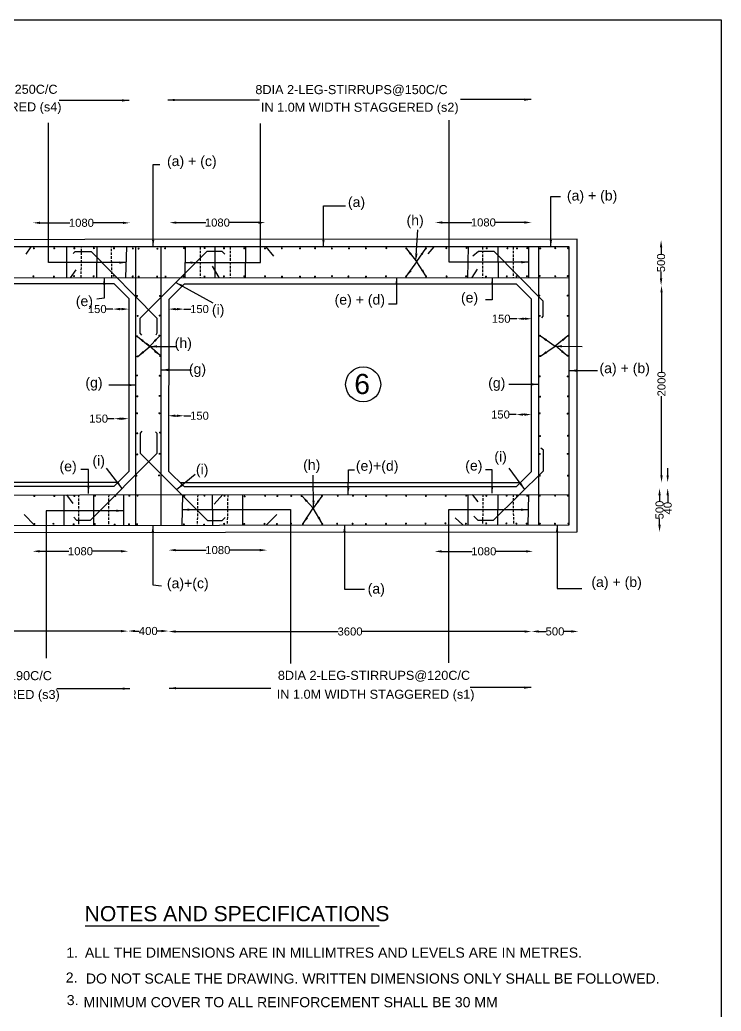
# Model space of a CAD drawing. Header units: millimetres. Extents: x 369 to 28950, y 216 to 20004.
# Drawn here: x 21908 to 28872, y 10160 to 20004 of the extents above; entities that cross this region are included whole.
import ezdxf

# ---------------------------------------------------------------- set-up
doc = ezdxf.new("R2010")
doc.units = ezdxf.units.MM
doc.header["$MEASUREMENT"] = 0
doc.linetypes.add('DASHED', pattern=[0.75, 0.5, -0.25])
for name, color, linetype in [('DIM', 7, 'Continuous'), ('DWG', 7, 'Continuous'), ('TXT', 7, 'Continuous')]:
    doc.layers.add(name, color=color, linetype=linetype)
doc.styles.get("Standard").update_dxf_attribs({"font": 'arial.ttf'})
doc.dimstyles.new('Civil', dxfattribs={"dimtxt": 80, "dimasz": 70, "dimexe": 0.1, "dimexo": 0.0625, "dimgap": 0.09, "dimtad": 0, "dimdec": 0, "dimzin": 12, "dimdsep": 46, "dimtxsty": 'Standard', "dimcen": 0.1, "dimse1": 1, "dimse2": 1, "dimadec": 0, "dimazin": 2, "dimtfac": 1, "dimtdec": 0, "dimtofl": 0, "dimtmove": 0, "dimatfit": 3, "dimfxl": 1, "dimfrac": 1, "dimtolj": 1, "dimtzin": 0, "dimarcsym": 0})

# ---------------------------------------------------------------- blocks, each defined once
blk = doc.blocks.new('*D11')
at = {"layer": 'Defpoints', "color": 0, "transparency": 16777216}
for p in [(22038.1, 17972.3), (23000.5, 17988.1), (23000.5, 17972.3)]:
    blk.add_point(p, dxfattribs=at)
at = {"layer": 'DIM', "color": 0, "lineweight": -2, "transparency": 16777216}
for p, q in [((22108.1, 17988.1), (22403.6, 17988.1)), ((22930.5, 17988.1), (22634.9, 17988.1))]:
    blk.add_line(p, q, dxfattribs=at)
at = {"layer": 'DIM', "color": 0, "transparency": 16777216}
for points in [[(22108.1, 17999.7), (22108.1, 17976.4), (22038.1, 17988.1)], [(22930.5, 17999.7), (22930.5, 17976.4), (23000.5, 17988.1)]]:
    blk.add_solid(points, dxfattribs=at)
at = {"layer": 'DIM', "color": 0, "transparency": 16777216, "insert": (22519.3, 17988.1), "char_height": 80, "attachment_point": 5}
blk.add_mtext('\\A1;1080', dxfattribs=at)
blk = doc.blocks.new('*D12')
at = {"layer": 'Defpoints', "color": 0, "transparency": 16777216}
for p in [(23393.2, 17968.5), (24345.6, 17990.2), (24345.6, 17968.5)]:
    blk.add_point(p, dxfattribs=at)
at = {"layer": 'DIM', "color": 0, "lineweight": -2, "transparency": 16777216}
for p, q in [((23463.2, 17990.2), (23753.7, 17990.2)), ((24275.6, 17990.2), (23985, 17990.2))]:
    blk.add_line(p, q, dxfattribs=at)
at = {"layer": 'DIM', "color": 0, "transparency": 16777216}
for points in [[(23463.2, 18001.8), (23463.2, 17978.5), (23393.2, 17990.2)], [(24275.6, 18001.8), (24275.6, 17978.5), (24345.6, 17990.2)]]:
    blk.add_solid(points, dxfattribs=at)
at = {"layer": 'DIM', "color": 0, "transparency": 16777216, "insert": (23869.4, 17990.2), "char_height": 80, "attachment_point": 5}
blk.add_mtext('\\A1;1080', dxfattribs=at)
blk = doc.blocks.new('*D13')
at = {"layer": 'Defpoints', "color": 0, "transparency": 16777216}
for p in [(26033.1, 17968.7), (26987.6, 17991.7), (26987.6, 17968.7)]:
    blk.add_point(p, dxfattribs=at)
at = {"layer": 'DIM', "color": 0, "lineweight": -2, "transparency": 16777216}
for p, q in [((26103.1, 17991.7), (26394.7, 17991.7)), ((26917.6, 17991.7), (26626, 17991.7))]:
    blk.add_line(p, q, dxfattribs=at)
at = {"layer": 'DIM', "color": 0, "transparency": 16777216}
for points in [[(26103.1, 18003.3), (26103.1, 17980), (26033.1, 17991.7)], [(26917.6, 18003.3), (26917.6, 17980), (26987.6, 17991.7)]]:
    blk.add_solid(points, dxfattribs=at)
at = {"layer": 'DIM', "color": 0, "transparency": 16777216, "insert": (26510.4, 17991.7), "char_height": 80, "attachment_point": 5}
blk.add_mtext('\\A1;1080', dxfattribs=at)
blk = doc.blocks.new('*D14')
at = {"layer": 'Defpoints', "color": 0, "transparency": 16777216}
for p in [(28280, 17815.3), (28275.3, 17366.7), (28280, 17366.7)]:
    blk.add_point(p, dxfattribs=at)
at = {"layer": 'DIM', "color": 0, "lineweight": -2, "transparency": 16777216}
for p, q in [((28275.3, 17745.3), (28275.3, 17679.3)), ((28275.3, 17436.7), (28275.3, 17502.7))]:
    blk.add_line(p, q, dxfattribs=at)
at = {"layer": 'DIM', "color": 0, "transparency": 16777216}
for points in [[(28263.6, 17745.3), (28287, 17745.3), (28275.3, 17815.3)], [(28263.6, 17436.7), (28287, 17436.7), (28275.3, 17366.7)]]:
    blk.add_solid(points, dxfattribs=at)
at = {"layer": 'DIM', "color": 0, "transparency": 16777216, "insert": (28275.3, 17591), "char_height": 80, "attachment_point": 5, "rotation": 90}
blk.add_mtext('\\A1;500', dxfattribs=at)
blk = doc.blocks.new('*D15')
at = {"layer": 'Defpoints', "color": 0, "transparency": 16777216}
for p in [(28275.3, 17366.7), (28275.3, 15410.9), (28279.6, 15410.9)]:
    blk.add_point(p, dxfattribs=at)
at = {"layer": 'DIM', "color": 0, "lineweight": -2, "transparency": 16777216}
for p, q in [((28279.6, 17296.7), (28279.6, 16508.9)), ((28279.6, 15480.9), (28279.6, 16268.7))]:
    blk.add_line(p, q, dxfattribs=at)
at = {"layer": 'DIM', "color": 0, "transparency": 16777216}
for points in [[(28268, 17296.7), (28291.3, 17296.7), (28279.6, 17366.7)], [(28268, 15480.9), (28291.3, 15480.9), (28279.6, 15410.9)]]:
    blk.add_solid(points, dxfattribs=at)
at = {"layer": 'DIM', "color": 0, "transparency": 16777216, "insert": (28279.6, 16388.8), "char_height": 80, "attachment_point": 5, "rotation": 90}
blk.add_mtext('\\A1;2000', dxfattribs=at)
blk = doc.blocks.new('*D16')
at = {"layer": 'Defpoints', "color": 0, "transparency": 16777216}
for p in [(28279.6, 15410.9), (28279.6, 15353.4), (28340.8, 15353.4)]:
    blk.add_point(p, dxfattribs=at)
at = {"layer": 'DIM', "color": 0, "lineweight": -2, "transparency": 16777216}
for p, q in [((28340.8, 15480.9), (28340.8, 15550.9)), ((28340.8, 15283.4), (28340.8, 15213.4))]:
    blk.add_line(p, q, dxfattribs=at)
at = {"layer": 'DIM', "color": 0, "transparency": 16777216}
for points in [[(28329.1, 15480.9), (28352.4, 15480.9), (28340.8, 15410.9)], [(28329.1, 15283.4), (28352.4, 15283.4), (28340.8, 15353.4)]]:
    blk.add_solid(points, dxfattribs=at)
at = {"layer": 'DIM', "color": 0, "transparency": 16777216, "insert": (28340.8, 15154.6), "char_height": 80, "attachment_point": 5, "rotation": 90}
blk.add_mtext('\\A1;40', dxfattribs=at)
blk = doc.blocks.new('*D17')
at = {"layer": 'Defpoints', "color": 0, "transparency": 16777216}
for p in [(28340.8, 15353.4), (28260.1, 14919.5), (28340.8, 14919.5)]:
    blk.add_point(p, dxfattribs=at)
at = {"layer": 'DIM', "color": 0, "lineweight": -2, "transparency": 16777216}
for p, q in [((28260.1, 15283.4), (28260.1, 15224.8)), ((28260.1, 14989.5), (28260.1, 15048.1))]:
    blk.add_line(p, q, dxfattribs=at)
at = {"layer": 'DIM', "color": 0, "transparency": 16777216}
for points in [[(28248.4, 15283.4), (28271.7, 15283.4), (28260.1, 15353.4)], [(28248.4, 14989.5), (28271.7, 14989.5), (28260.1, 14919.5)]]:
    blk.add_solid(points, dxfattribs=at)
at = {"layer": 'DIM', "color": 0, "transparency": 16777216, "insert": (28260.1, 15136.5), "char_height": 80, "attachment_point": 5, "rotation": 90}
blk.add_mtext('\\A1;500', dxfattribs=at)
blk = doc.blocks.new('*D18')
at = {"layer": 'Defpoints', "color": 0, "transparency": 16777216}
for p in [(26027.4, 14710), (27002.5, 14725.9), (27002.5, 14710)]:
    blk.add_point(p, dxfattribs=at)
at = {"layer": 'DIM', "color": 0, "lineweight": -2, "transparency": 16777216}
for p, q in [((26097.4, 14725.9), (26399.3, 14725.9)), ((26932.5, 14725.9), (26630.6, 14725.9))]:
    blk.add_line(p, q, dxfattribs=at)
at = {"layer": 'DIM', "color": 0, "transparency": 16777216}
for points in [[(26097.4, 14737.6), (26097.4, 14714.3), (26027.4, 14725.9)], [(26932.5, 14737.6), (26932.5, 14714.3), (27002.5, 14725.9)]]:
    blk.add_solid(points, dxfattribs=at)
at = {"layer": 'DIM', "color": 0, "transparency": 16777216, "insert": (26514.9, 14725.9), "char_height": 80, "attachment_point": 5}
blk.add_mtext('\\A1;1080', dxfattribs=at)
blk = doc.blocks.new('*D19')
at = {"layer": 'Defpoints', "color": 0, "transparency": 16777216}
for p in [(26989.7, 13924.4), (27453.3, 13930.8), (27453.3, 13924.4)]:
    blk.add_point(p, dxfattribs=at)
at = {"layer": 'DIM', "color": 0, "lineweight": -2, "transparency": 16777216}
for p, q in [((27059.7, 13930.8), (27133.2, 13930.8)), ((27383.3, 13930.8), (27309.8, 13930.8))]:
    blk.add_line(p, q, dxfattribs=at)
at = {"layer": 'DIM', "color": 0, "transparency": 16777216}
for points in [[(27059.7, 13942.5), (27059.7, 13919.1), (26989.7, 13930.8)], [(27383.3, 13942.5), (27383.3, 13919.1), (27453.3, 13930.8)]]:
    blk.add_solid(points, dxfattribs=at)
at = {"layer": 'DIM', "color": 0, "transparency": 16777216, "insert": (27221.5, 13930.8), "char_height": 80, "attachment_point": 5}
blk.add_mtext('\\A1;500', dxfattribs=at)
blk = doc.blocks.new('*D20')
at = {"layer": 'Defpoints', "color": 0, "transparency": 16777216}
for p in [(23383.6, 13930.8), (23383.6, 13930.1), (26989.7, 13930.8)]:
    blk.add_point(p, dxfattribs=at)
at = {"layer": 'DIM', "color": 0, "lineweight": -2, "transparency": 16777216}
for p, q in [((23453.6, 13930.1), (25067.3, 13930.1)), ((26919.7, 13930.1), (25306, 13930.1))]:
    blk.add_line(p, q, dxfattribs=at)
at = {"layer": 'DIM', "color": 0, "transparency": 16777216}
for points in [[(23453.6, 13941.7), (23453.6, 13918.4), (23383.6, 13930.1)], [(26919.7, 13941.7), (26919.7, 13918.4), (26989.7, 13930.1)]]:
    blk.add_solid(points, dxfattribs=at)
at = {"layer": 'DIM', "color": 0, "transparency": 16777216, "insert": (25186.7, 13930.1), "char_height": 80, "attachment_point": 5}
blk.add_mtext('\\A1;3600', dxfattribs=at)
blk = doc.blocks.new('*D21')
at = {"layer": 'Defpoints', "color": 0, "transparency": 16777216}
for p in [(23386.7, 14716.8), (24360.7, 14738.5), (24360.7, 14716.8)]:
    blk.add_point(p, dxfattribs=at)
at = {"layer": 'DIM', "color": 0, "lineweight": -2, "transparency": 16777216}
for p, q in [((23456.7, 14738.5), (23758.1, 14738.5)), ((24290.7, 14738.5), (23989.4, 14738.5))]:
    blk.add_line(p, q, dxfattribs=at)
at = {"layer": 'DIM', "color": 0, "transparency": 16777216}
for points in [[(23456.7, 14750.1), (23456.7, 14726.8), (23386.7, 14738.5)], [(24290.7, 14750.1), (24290.7, 14726.8), (24360.7, 14738.5)]]:
    blk.add_solid(points, dxfattribs=at)
at = {"layer": 'DIM', "color": 0, "transparency": 16777216, "insert": (23873.7, 14738.5), "char_height": 80, "attachment_point": 5}
blk.add_mtext('\\A1;1080', dxfattribs=at)
blk = doc.blocks.new('*D22')
at = {"layer": 'Defpoints', "color": 0, "transparency": 16777216}
for p in [(22982.4, 13935.1), (22982.4, 13930.1), (23383.6, 13930.1)]:
    blk.add_point(p, dxfattribs=at)
at = {"layer": 'DIM', "color": 0, "lineweight": -2, "transparency": 16777216}
for p, q in [((23052.4, 13935.1), (23093.1, 13935.1)), ((23313.6, 13935.1), (23272.9, 13935.1))]:
    blk.add_line(p, q, dxfattribs=at)
at = {"layer": 'DIM', "color": 0, "transparency": 16777216}
for points in [[(23052.4, 13946.7), (23052.4, 13923.4), (22982.4, 13935.1)], [(23313.6, 13946.7), (23313.6, 13923.4), (23383.6, 13935.1)]]:
    blk.add_solid(points, dxfattribs=at)
at = {"layer": 'DIM', "color": 0, "transparency": 16777216, "insert": (23183, 13935.1), "char_height": 80, "attachment_point": 5}
blk.add_mtext('\\A1;400', dxfattribs=at)
blk = doc.blocks.new('*D23')
at = {"layer": 'Defpoints', "color": 0, "transparency": 16777216}
for p in [(22035.9, 14716), (22983.3, 14727), (22983.3, 14716)]:
    blk.add_point(p, dxfattribs=at)
at = {"layer": 'DIM', "color": 0, "lineweight": -2, "transparency": 16777216}
for p, q in [((22105.9, 14727), (22394, 14727)), ((22913.3, 14727), (22625.2, 14727))]:
    blk.add_line(p, q, dxfattribs=at)
at = {"layer": 'DIM', "color": 0, "transparency": 16777216}
for points in [[(22105.9, 14738.7), (22105.9, 14715.3), (22035.9, 14727)], [(22913.3, 14738.7), (22913.3, 14715.3), (22983.3, 14727)]]:
    blk.add_solid(points, dxfattribs=at)
at = {"layer": 'DIM', "color": 0, "transparency": 16777216, "insert": (22509.6, 14727), "char_height": 80, "attachment_point": 5}
blk.add_mtext('\\A1;1080', dxfattribs=at)
blk = doc.blocks.new('*D24')
at = {"layer": 'Defpoints', "color": 0, "transparency": 16777216}
for p in [(19396.5, 13935.1), (19396.5, 13934.2), (22982.4, 13935.1)]:
    blk.add_point(p, dxfattribs=at)
at = {"layer": 'DIM', "color": 0, "lineweight": -2, "transparency": 16777216}
for p, q in [((19466.5, 13934.2), (21070.1, 13934.2)), ((22912.4, 13934.2), (21308.8, 13934.2))]:
    blk.add_line(p, q, dxfattribs=at)
at = {"layer": 'DIM', "color": 0, "transparency": 16777216}
for points in [[(19466.5, 13945.8), (19466.5, 13922.5), (19396.5, 13934.2)], [(22912.4, 13945.8), (22912.4, 13922.5), (22982.4, 13934.2)]]:
    blk.add_solid(points, dxfattribs=at)
at = {"layer": 'DIM', "color": 0, "transparency": 16777216, "insert": (21189.4, 13934.2), "char_height": 80, "attachment_point": 5}
blk.add_mtext('\\A1;3600', dxfattribs=at)
blk = doc.blocks.new('*D62')
at = {"layer": 'Defpoints', "color": 0, "transparency": 16777216}
for p in [(22830.8, 17131.6), (22830.8, 17114.2), (22990.5, 17114.2)]:
    blk.add_point(p, dxfattribs=at)
at = {"layer": 'DIM', "color": 0, "lineweight": -2, "transparency": 16777216}
for p, q in [((22830.8, 17131.6), (22760.8, 17131.6)), ((22920.5, 17131.6), (22900.8, 17131.6))]:
    blk.add_line(p, q, dxfattribs=at)
at = {"layer": 'DIM', "color": 0, "transparency": 16777216}
for points in [[(22900.8, 17143.3), (22900.8, 17119.9), (22830.8, 17131.6)], [(22920.5, 17143.3), (22920.5, 17119.9), (22990.5, 17131.6)]]:
    blk.add_solid(points, dxfattribs=at)
at = {"layer": 'DIM', "color": 0, "transparency": 16777216, "insert": (22676.3, 17131.6), "char_height": 80, "attachment_point": 5}
blk.add_mtext('\\A1;150', dxfattribs=at)
blk = doc.blocks.new('*D63')
at = {"layer": 'Defpoints', "color": 0, "transparency": 16777216}
for p in [(23537, 17131.6), (23384.8, 17111.7), (23537, 17111.7)]:
    blk.add_point(p, dxfattribs=at)
at = {"layer": 'DIM', "color": 0, "lineweight": -2, "transparency": 16777216}
for p, q in [((23454.8, 17131.6), (23467, 17131.6)), ((23537, 17131.6), (23607, 17131.6))]:
    blk.add_line(p, q, dxfattribs=at)
at = {"layer": 'DIM', "color": 0, "transparency": 16777216}
for points in [[(23454.8, 17143.3), (23454.8, 17119.9), (23384.8, 17131.6)], [(23467, 17143.3), (23467, 17119.9), (23537, 17131.6)]]:
    blk.add_solid(points, dxfattribs=at)
at = {"layer": 'DIM', "color": 0, "transparency": 16777216, "insert": (23691.6, 17131.6), "char_height": 80, "attachment_point": 5}
blk.add_mtext('\\A1;150', dxfattribs=at)
blk = doc.blocks.new('*D64')
at = {"layer": 'Defpoints', "color": 0, "transparency": 16777216}
for p in [(23380.6, 16052.3), (23537.1, 16072.5), (23537.1, 16052.3)]:
    blk.add_point(p, dxfattribs=at)
at = {"layer": 'DIM', "color": 0, "lineweight": -2, "transparency": 16777216}
for p, q in [((23450.6, 16072.5), (23467.1, 16072.5)), ((23537.1, 16072.5), (23607.1, 16072.5))]:
    blk.add_line(p, q, dxfattribs=at)
at = {"layer": 'DIM', "color": 0, "transparency": 16777216}
for points in [[(23450.6, 16084.2), (23450.6, 16060.8), (23380.6, 16072.5)], [(23467.1, 16084.2), (23467.1, 16060.8), (23537.1, 16072.5)]]:
    blk.add_solid(points, dxfattribs=at)
at = {"layer": 'DIM', "color": 0, "transparency": 16777216, "insert": (23691.7, 16072.5), "char_height": 80, "attachment_point": 5}
blk.add_mtext('\\A1;150', dxfattribs=at)
blk = doc.blocks.new('*D65')
at = {"layer": 'Defpoints', "color": 0, "transparency": 16777216}
for p in [(22844.7, 16043.6), (22844.7, 16020.4), (22989.5, 16020.4)]:
    blk.add_point(p, dxfattribs=at)
at = {"layer": 'DIM', "color": 0, "lineweight": -2, "transparency": 16777216}
for p, q in [((22844.7, 16043.6), (22774.7, 16043.6)), ((22919.5, 16043.6), (22914.7, 16043.6))]:
    blk.add_line(p, q, dxfattribs=at)
at = {"layer": 'DIM', "color": 0, "transparency": 16777216}
for points in [[(22914.7, 16055.2), (22914.7, 16031.9), (22844.7, 16043.6)], [(22919.5, 16055.2), (22919.5, 16031.9), (22989.5, 16043.6)]]:
    blk.add_solid(points, dxfattribs=at)
at = {"layer": 'DIM', "color": 0, "transparency": 16777216, "insert": (22690.1, 16043.6), "char_height": 80, "attachment_point": 5}
blk.add_mtext('\\A1;150', dxfattribs=at)
blk = doc.blocks.new('*D66')
at = {"layer": 'Defpoints', "color": 0, "transparency": 16777216}
for p in [(26835.2, 16084.2), (26835.2, 16065.8), (26988, 16065.8)]:
    blk.add_point(p, dxfattribs=at)
at = {"layer": 'DIM', "color": 0, "lineweight": -2, "transparency": 16777216}
for p, q in [((26835.2, 16084.2), (26765.2, 16084.2)), ((26918, 16084.2), (26905.2, 16084.2))]:
    blk.add_line(p, q, dxfattribs=at)
at = {"layer": 'DIM', "color": 0, "transparency": 16777216}
for points in [[(26905.2, 16095.9), (26905.2, 16072.5), (26835.2, 16084.2)], [(26918, 16095.9), (26918, 16072.5), (26988, 16084.2)]]:
    blk.add_solid(points, dxfattribs=at)
at = {"layer": 'DIM', "color": 0, "transparency": 16777216, "insert": (26680.6, 16084.2), "char_height": 80, "attachment_point": 5}
blk.add_mtext('\\A1;150', dxfattribs=at)
blk = doc.blocks.new('*D67')
at = {"layer": 'Defpoints', "color": 0, "transparency": 16777216}
for p in [(26841.9, 17035.6), (26841.9, 17031.1), (26992.5, 17031.1)]:
    blk.add_point(p, dxfattribs=at)
at = {"layer": 'DIM', "color": 0, "lineweight": -2, "transparency": 16777216}
for p, q in [((26841.9, 17035.6), (26771.9, 17035.6)), ((26922.5, 17035.6), (26911.9, 17035.6))]:
    blk.add_line(p, q, dxfattribs=at)
at = {"layer": 'DIM', "color": 0, "transparency": 16777216}
for points in [[(26911.9, 17047.3), (26911.9, 17024), (26841.9, 17035.6)], [(26922.5, 17047.3), (26922.5, 17024), (26992.5, 17035.6)]]:
    blk.add_solid(points, dxfattribs=at)
at = {"layer": 'DIM', "color": 0, "transparency": 16777216, "insert": (26687.4, 17035.6), "char_height": 80, "attachment_point": 5}
blk.add_mtext('\\A1;150', dxfattribs=at)

msp = doc.modelspace()

# ---------------------------------------------------------------- linework, layer by layer
msp.add_lwpolyline([(28872, 215.5), (369.2, 215.5), (369.2, 20003.9), (28872, 20003.9)], close=True)
at = {"layer": 'DWG'}
for points in [[(2990.1, 14897), (27441, 14918.5), (27441, 17827.5), (2992.5, 17808.5), (2990.1, 14897)], [(3060.5, 14967), (27363.5, 14991), (27363.5, 17748.5), (3072.5, 17748.5), (3060.5, 14967)], [(22018.5, 17748.5), (21965.9, 17677)], [(22374.7, 17443.7), (22374.7, 17748.5)], [(22671.4, 17443.9), (22675.1, 17748.5)], [(22959.5, 17444.1), (22968.9, 17748.5)], [(23060, 14986.8), (23060.5, 17748.5)], [(23310.7, 14987), (23312.5, 17748.5)], [(23548.5, 17444.5), (23551.6, 17748.5)], [(23845.2, 17748.5), (23844.2, 17444.7)], [(24148.1, 17748.5), (24145, 17444.9)], [(24350.5, 17748.5), (24426.6, 17658.5)], [(26017.4, 17748.5), (25959.9, 17680.5)], [(26360.5, 17748.5), (26351.8, 17446.3)], [(26655.4, 17748.5), (26656.7, 17446.5)], [(26959, 17748.5), (26957.7, 17446.7)], [(27056.9, 17748.5), (27059.6, 14990.7)], [(22438.7, 17683.1), (22458.5, 17704.7), (22617.1, 17704.7), (23269.2, 17041.5), (23269.2, 16892.4), (23258, 16872.7)], [(23119, 16873.6), (23104, 16892.4), (23104, 17041.5), (23767.3, 17706.7), (23913.7, 17706.7), (23943.8, 17676.7)], [(26407, 17660.6), (26461.5, 17707.9), (26613, 17707.9), (27101.7, 17214.5), (27101.7, 17061.6), (27086.7, 17043.4)], [(23887.5, 17444.7), (23820.5, 17557.9)], [(26397.7, 17446.4), (26453.4, 17528.4)], [(3071.1, 17431), (27363.5, 17447)], [(22410.4, 17443.7), (22465.8, 17520.7)], [(19387.5, 15527.5), (19543.5, 15374), (22845.5, 15374), (22994.5, 15522), (22994.5, 17234.5), (22845.5, 17382.5), (19545, 17382.5), (19392.5, 17229), (19387.5, 15527.5)], [(23383, 15524), (23539, 15370.5), (26841, 15370.5), (26990, 15518.5), (26990, 17231), (26841, 17379), (23540.5, 17379), (23388, 17225.5), (23383, 15524)], [(22444, 15066), (22469, 15036), (22609.8, 15036), (23270.9, 15702.1), (23270.9, 15896.5), (23256, 15913.7)], [(23117.5, 15919.4), (23101.4, 15898.8), (23101.4, 15701), (23770.6, 15033.7), (23916, 15033.7), (23945.8, 15063.4)], [(26414.9, 15076.6), (26456.3, 15035.4), (26612.6, 15035.4), (27106.9, 15525.9), (27106.9, 15730.5), (27081.7, 15750.2)], [(19503, 15413.9), (22884.1, 15412.4)], [(23498.5, 15410.4), (26879.6, 15408.9)], [(3061.8, 15274.5), (27363.5, 15291.5)], [(22343.5, 15288), (22343.5, 14986)], [(22372.5, 15288), (22434, 15202)], [(22638, 15288.2), (22638, 14986.3)], [(22935.5, 15288.4), (22935.5, 14986.6)], [(23522.4, 15288.8), (23516.2, 14987.2)], [(23815.9, 15289), (23822.1, 14987.5)], [(23922.9, 15289.1), (23836.5, 15196.3)], [(24118.7, 15289.2), (24120.3, 14987.8)], [(26357.4, 15290.8), (26355.6, 14990)], [(26400.8, 15290.8), (26456.5, 15219)], [(26653.2, 15291), (26652, 14990.3)], [(26959.2, 15291.2), (26950.6, 14990.6)], [(22053.5, 14985.8), (21952, 15092.5)], [(24355.7, 14988), (24459.9, 15091.3)], [(26307.1, 14990), (26229.9, 15060.5)]]:
    msp.add_lwpolyline(points, dxfattribs=at)
at = {"layer": 'DWG', "const_width": 10}
for points in [[(22042.3, 17735.1, 1), (22052.3, 17735.1, 1)], [(22243.8, 17735.1, 1), (22253.8, 17735.1, 1)], [(22443.9, 17735.1, 1), (22453.9, 17735.1, 1)], [(22638, 17736.5, 1), (22648, 17736.5, 1)], [(22838.1, 17735, 1), (22848.1, 17735, 1)], [(23025.1, 17733.6, 1), (23035.1, 17733.6, 1)], [(23082, 17732.1, 1), (23092, 17732.1, 1)], [(23269, 17730.7, 1), (23279, 17730.7, 1)], [(23344.9, 17735, 1), (23354.9, 17735, 1)], [(23533.4, 17736.5, 1), (23543.4, 17736.5, 1)], [(23737.8, 17738, 1), (23747.8, 17738, 1)], [(23930.3, 17735.1, 1), (23940.3, 17735.1, 1)], [(24130.4, 17735.1, 1), (24140.4, 17735.1, 1)], [(24336.3, 17733.6, 1), (24346.3, 17733.6, 1)], [(24504.3, 17735.1, 1), (24514.3, 17735.1, 1)], [(24685.4, 17733.6, 1), (24695.4, 17733.6, 1)], [(24834.4, 17735.1, 1), (24844.4, 17735.1, 1)], [(25000.9, 17733.6, 1), (25010.9, 17733.6, 1)], [(25171.5, 17733.6, 1), (25181.5, 17733.6, 1)], [(25339.4, 17735, 1), (25349.4, 17735, 1)], [(25542.5, 17736.5, 1), (25552.5, 17736.5, 1)], [(25739.6, 17733.6, 1), (25749.6, 17733.6, 1)], [(25935.4, 17735, 1), (25945.4, 17735, 1)], [(26138.4, 17736.5, 1), (26148.4, 17736.5, 1)], [(26338.5, 17739.4, 1), (26348.5, 17739.4, 1)], [(26539.8, 17735, 1), (26549.8, 17735, 1)], [(26744.3, 17735, 1), (26754.3, 17735, 1)], [(26839.2, 17733.6, 1), (26849.2, 17733.6, 1)], [(26941.4, 17736.5, 1), (26951.4, 17736.5, 1)], [(27070, 17733.6, 1), (27080, 17733.6, 1)], [(27219, 17736.5, 1), (27229, 17736.5, 1)], [(27346, 17736.5, 1), (27356, 17736.5, 1)], [(22037.9, 17458, 1), (22047.9, 17458, 1)], [(22240.9, 17455, 1), (22250.9, 17455, 1)], [(22441, 17459.4, 1), (22451, 17459.4, 1)], [(22635.1, 17457.9, 1), (22645.1, 17457.9, 1)], [(22835.2, 17462.2, 1), (22845.2, 17462.2, 1)], [(23023.6, 17456.4, 1), (23033.6, 17456.4, 1)], [(23083.5, 17454.9, 1), (23093.5, 17454.9, 1)], [(23266.1, 17454.9, 1), (23276.1, 17454.9, 1)], [(23349.3, 17454.9, 1), (23359.3, 17454.9, 1)], [(23529, 17457.9, 1), (23539, 17457.9, 1)], [(23736.4, 17454.9, 1), (23746.4, 17454.9, 1)], [(23928.8, 17457.9, 1), (23938.8, 17457.9, 1)], [(24130.4, 17456.5, 1), (24140.4, 17456.5, 1)], [(24337.8, 17457.9, 1), (24347.8, 17457.9, 1)], [(24505.8, 17453.5, 1), (24515.8, 17453.5, 1)], [(24685.4, 17455, 1), (24695.4, 17455, 1)], [(24832.9, 17455, 1), (24842.9, 17455, 1)], [(25002.4, 17459.4, 1), (25012.4, 17459.4, 1)], [(25165.6, 17456.4, 1), (25175.6, 17456.4, 1)], [(25339.4, 17454.9, 1), (25349.4, 17454.9, 1)], [(25538.1, 17457.9, 1), (25548.1, 17457.9, 1)], [(25738.2, 17456.4, 1), (25748.2, 17456.4, 1)], [(25936.8, 17456.4, 1), (25946.8, 17456.4, 1)], [(26139.8, 17456.4, 1), (26149.8, 17456.4, 1)], [(26334.1, 17457.9, 1), (26344.1, 17457.9, 1)], [(26531, 17454.9, 1), (26541, 17454.9, 1)], [(26738.4, 17456.4, 1), (26748.4, 17456.4, 1)], [(26834.8, 17456.4, 1), (26844.8, 17456.4, 1)], [(26938.5, 17457.9, 1), (26948.5, 17457.9, 1)], [(27065.6, 17461.4, 1), (27075.6, 17461.4, 1)], [(27219, 17458.5, 1), (27229, 17458.5, 1)], [(27343.1, 17460, 1), (27353.1, 17460, 1)], [(23066.5, 17262.7, 1), (23076.5, 17262.7, 1)], [(23293.3, 17262.7, 1), (23303.3, 17262.7, 1)], [(27061.2, 17266, 1), (27071.2, 17266, 1)], [(27341.7, 17266, 1), (27351.7, 17266, 1)], [(23073, 17064.3, 1), (23083, 17064.3, 1)], [(23291.7, 17067.5, 1), (23301.7, 17067.5, 1)], [(27065.6, 17064.6, 1), (27075.6, 17064.6, 1)], [(27343.1, 17064.6, 1), (27353.1, 17064.6, 1)], [(23066.5, 16862.1, 1), (23076.5, 16862.1, 1)], [(23288.4, 16868.5, 1), (23298.4, 16868.5, 1)], [(27068.6, 16866.7, 1), (27078.6, 16866.7, 1)], [(27350.5, 16866.7, 1), (27360.5, 16866.7, 1)], [(23069.7, 16661.5, 1), (23079.7, 16661.5, 1)], [(23296.5, 16664.7, 1), (23306.5, 16664.7, 1)], [(27068.6, 16665.4, 1), (27078.6, 16665.4, 1)], [(27341.7, 16668.3, 1), (27351.7, 16668.3, 1)], [(23066.5, 16472.4, 1), (23076.5, 16472.4, 1)], [(23291.6, 16469.2, 1), (23301.6, 16469.2, 1)], [(27065.7, 16464.3, 1), (27075.7, 16464.3, 1)], [(27343.2, 16462.9, 1), (27353.2, 16462.9, 1)], [(23069.7, 16265.3, 1), (23079.7, 16265.3, 1)], [(23290, 16270.2, 1), (23300, 16270.2, 1)], [(27068.6, 16261.6, 1), (27078.6, 16261.6, 1)], [(27344.7, 16264.5, 1), (27354.7, 16264.5, 1)], [(23066.5, 16097, 1), (23076.5, 16097, 1)], [(23288.4, 16097, 1), (23298.4, 16097, 1)], [(27064.2, 16096.7, 1), (27074.2, 16096.7, 1)], [(27341.7, 16093.8, 1), (27351.7, 16093.8, 1)], [(23068.2, 15898.6, 1), (23078.2, 15898.6, 1)], [(23294.9, 15905.1, 1), (23304.9, 15905.1, 1)], [(27068.6, 15870.8, 1), (27078.6, 15870.8, 1)], [(27344.7, 15873.7, 1), (27354.7, 15873.7, 1)], [(23068.2, 15688.3, 1), (23078.2, 15688.3, 1)], [(23290.1, 15694.7, 1), (23300.1, 15694.7, 1)], [(27065.7, 15692.8, 1), (27075.7, 15692.8, 1)], [(27343.2, 15694.3, 1), (27353.2, 15694.3, 1)], [(23060.1, 15477.9, 1), (23070.1, 15477.9, 1)], [(23285.2, 15479.6, 1), (23295.2, 15479.6, 1)], [(27065.7, 15476.9, 1), (27075.7, 15476.9, 1)], [(27344.7, 15478.3, 1), (27354.7, 15478.3, 1)], [(22046.9, 15275.9, 1), (22056.9, 15275.9, 1)], [(22245.2, 15275.9, 1), (22255.2, 15275.9, 1)], [(22445.1, 15274.7, 1), (22455.1, 15274.7, 1)], [(22648.8, 15278.5, 1), (22658.8, 15278.5, 1)], [(22851.2, 15277.2, 1), (22861.2, 15277.2, 1)], [(22989.5, 15278.5, 1), (22999.5, 15278.5, 1)], [(23071.2, 15278.5, 1), (23081.2, 15278.5, 1)], [(23536.4, 15277.2, 1), (23546.4, 15277.2, 1)], [(23736.3, 15279.7, 1), (23746.3, 15279.7, 1)], [(23935, 15277.2, 1), (23945, 15277.2, 1)], [(24134.9, 15272.1, 1), (24144.9, 15272.1, 1)], [(24338.6, 15277.2, 1), (24348.6, 15277.2, 1)], [(24460.5, 15274.6, 1), (24470.5, 15274.6, 1)], [(24597.6, 15275.9, 1), (24607.6, 15275.9, 1)], [(24700.4, 15275.9, 1), (24710.4, 15275.9, 1)], [(24904.1, 15277.2, 1), (24914.1, 15277.2, 1)], [(25060, 15277.2, 1), (25070, 15277.2, 1)], [(25210.9, 15278.4, 1), (25220.9, 15278.4, 1)], [(25340.4, 15274.7, 1), (25350.4, 15274.7, 1)], [(25541.5, 15278.4, 1), (25551.5, 15278.4, 1)], [(25738.9, 15277.2, 1), (25748.9, 15277.2, 1)], [(25934.9, 15275.9, 1), (25944.9, 15275.9, 1)], [(26132.3, 15277.2, 1), (26142.3, 15277.2, 1)], [(26334.8, 15278.5, 1), (26344.8, 15278.5, 1)], [(26534.7, 15277.2, 1), (26544.7, 15277.2, 1)], [(26735.8, 15278.5, 1), (26745.8, 15278.5, 1)], [(26838.9, 15277.2, 1), (26848.9, 15277.2, 1)], [(26940.8, 15278.5, 1), (26950.8, 15278.5, 1)], [(27065.7, 15279.8, 1), (27075.7, 15279.8, 1)], [(27218.5, 15279.8, 1), (27228.5, 15279.8, 1)], [(27344.2, 15279.8, 1), (27354.2, 15279.8, 1)], [(22048.2, 14998.3, 1), (22058.2, 14998.3, 1)], [(22236.4, 14999.7, 1), (22246.4, 14999.7, 1)], [(22437.5, 14994.6, 1), (22447.5, 14994.6, 1)], [(22647.5, 14997.2, 1), (22657.5, 14997.2, 1)], [(22843.6, 14992.1, 1), (22853.6, 14992.1, 1)], [(22987, 14994.6, 1), (22997, 14994.6, 1)], [(23067.4, 14995.9, 1), (23077.4, 14995.9, 1)], [(23531.4, 14994.6, 1), (23541.4, 14994.6, 1)], [(23732.5, 14990.8, 1), (23742.5, 14990.8, 1)], [(23931.2, 14999.6, 1), (23941.2, 14999.6, 1)], [(24131.1, 14998.4, 1), (24141.1, 14998.4, 1)], [(24332.3, 14999.6, 1), (24342.3, 14999.6, 1)], [(24455.5, 14998.4, 1), (24465.5, 14998.4, 1)], [(24596.3, 15002.1, 1), (24606.3, 15002.1, 1)], [(24713, 14998.4, 1), (24723, 14998.4, 1)], [(24905.3, 14998.4, 1), (24915.3, 14998.4, 1)], [(25053.7, 15000.9, 1), (25063.7, 15000.9, 1)], [(25207.1, 15000.9, 1), (25217.1, 15000.9, 1)], [(25339.1, 14997.1, 1), (25349.1, 14997.1, 1)], [(25539, 14999.6, 1), (25549, 14999.6, 1)], [(25736.4, 15002.2, 1), (25746.4, 15002.2, 1)], [(25931.2, 15002.2, 1), (25941.2, 15002.2, 1)], [(26128.6, 15004.7, 1), (26138.6, 15004.7, 1)], [(26332.2, 15000.9, 1), (26342.2, 15000.9, 1)], [(26533.4, 15003.4, 1), (26543.4, 15003.4, 1)], [(26734.6, 15003.4, 1), (26744.6, 15003.4, 1)], [(26833.9, 15002.2, 1), (26843.9, 15002.2, 1)], [(26935.7, 15002.2, 1), (26945.7, 15002.2, 1)], [(27066.5, 15000.9, 1), (27076.5, 15000.9, 1)], [(27216.6, 15000.7, 1), (27226.6, 15000.7, 1)], [(27350, 15001.7, 1), (27360, 15001.7, 1)]]:
    msp.add_lwpolyline(points, format="xyb", close=True, dxfattribs=at)
at = {"layer": 'DWG', "linetype": 'DASHED', "ltscale": 50}
for points in [[(22517.4, 17443.8), (22521.2, 17748.5)], [(22820.6, 17444), (22818.7, 17748.5)], [(23700, 17748.5), (23696.9, 17444.6)], [(23997.7, 17748.5), (23996.7, 17444.8)], [(26501.8, 17748.5), (26501.8, 17446.4)], [(26807.8, 17748.5), (26807.8, 17446.6)], [(22491.5, 15288.1), (22490.5, 14986.2)], [(22790, 15288.3), (22787.5, 14986.5)], [(23673.8, 15288.9), (23669.2, 14987.4)], [(23972, 15289.1), (23967.3, 14987.6)], [(26504.5, 15290.9), (26503.3, 14990.2)], [(26805.6, 15291.1), (26809.3, 14990.5)]]:
    msp.add_lwpolyline(points, dxfattribs=at)
at = {"layer": 'TXT'}
msp.add_line((22557.6, 11008.8), (25475.4, 11008.8), dxfattribs=at)
msp.add_circle((25317, 16383.6), 173.9, dxfattribs=at)

# ---------------------------------------------------------------- texts
for s, height, p in [('8DIA 2-LEG-STIRRUPS@250C/C', 90, (20373.3, 19269.4)), ('8DIA 2-LEG-STIRRUPS@150C/C', 90, (24246.8, 19266)), ('IN 1.0M WIDTH STAGGERED (s4)', 90, (20358.6, 19094.8)), ('IN 1.0M WIDTH STAGGERED (s2)', 90, (24301.9, 19091.1)), ('(a) + (c)', 100, (23369.1, 18551.7)), ('(a) + (b)', 100, (27340, 18209.7)), ('(a)', 100, (25165.6, 18145.2)), ('(h)', 100, (25747.7, 17964.2)), ('(e)', 100, (22463.5, 17161.6)), ('(e) + (d)', 100, (25033.3, 17175.8)), ('(e)', 100, (26288, 17196.7)), ('(i)', 100, (23814.9, 17076.2)), ('(h)', 100, (23445.5, 16745)), ('(g)', 100, (23586.5, 16487.7)), ('(a) + (b)', 100, (27663.5, 16495.5)), ('(g)', 100, (22558.6, 16352.7)), ('6', 200, (25229, 16287.9)), ('(g)', 100, (26558.4, 16349.9)), ('(i)', 100, (22628.9, 15577)), ('(i)', 100, (26619.4, 15617.9)), ('(e)', 100, (22301.7, 15521.3)), ('(i)', 100, (23656.2, 15489.9)), ('(h)', 100, (24721.2, 15535.6)), ('(e)+(d)', 100, (25244.3, 15526.1)), ('(e)', 100, (26330.4, 15528.3)), ('(a) + (b)', 100, (27583.4, 14371.9)), ('(a)+(c)', 100, (23367.9, 14360.4)), ('(a)', 100, (25361.7, 14306.2)), ('8DIA 2-LEG-STIRRUPS@190C/C', 90, (20317.2, 13447.2)), ('8DIA 2-LEG-STIRRUPS@120C/C', 90, (24469.9, 13450.2)), ('IN 1.0M WIDTH STAGGERED (s3)', 90, (20341.3, 13260)), ('IN 1.0M WIDTH STAGGERED (s1)', 90, (24459.4, 13262.4)), ('NOTES AND SPECIFICATIONS', 150, (22551.2, 11054)), ('1.', 100, (22369.9, 10692)), ('ALL THE DIMENSIONS ARE IN MILLIMTRES AND LEVELS ARE IN METRES.', 100, (22553.9, 10692)), ('2.', 100, (22363.6, 10444.3)), ('DO NOT SCALE THE DRAWING. WRITTEN DIMENSIONS ONLY SHALL BE FOLLOWED.', 100, (22563.1, 10434.5)), ('3.', 100, (22373.5, 10220.5)), ('MINIMUM COVER TO ALL REINFORCEMENT SHALL BE 30 MM', 100, (22540.1, 10200))]:
    msp.add_text(s, height=height, dxfattribs=at).set_placement(p)

# ---------------------------------------------------------------- dimensions: what is measured, and where the dimension line sits
at = {"layer": 'DIM'}
for p1, p2, distance, text, picture, middle in [((22038.1, 17972.3), (23000.5, 17972.3), 15.8, '1080', '*D11', (22519.3, 17988.1)), ((23393.2, 17968.5), (24345.6, 17968.5), 21.7, '1080', '*D12', (23869.4, 17990.2)), ((26033.1, 17968.7), (26987.6, 17968.7), 22.9, '1080', '*D13', (26510.4, 17991.7)), ((28280, 17815.3), (28280, 17366.7), -4.7, '500', '*D14', (28275.3, 17591)), ((28275.3, 17366.7), (28275.3, 15410.9), 4.3, '2000', '*D15', (28279.6, 16388.8)), ((22990.5, 17114.2), (22830.8, 17114.2), -17.4, '150', '*D62', (22676.3, 17131.6)), ((23384.8, 17111.7), (23537, 17111.7), 19.9, '150', '*D63', (23691.6, 17131.6)), ((26992.5, 17031.1), (26841.9, 17031.1), -4.6, '150', '*D67', (26687.4, 17035.6)), ((22989.5, 16020.4), (22844.7, 16020.4), -23.2, '150', '*D65', (22690.1, 16043.6)), ((23380.6, 16052.3), (23537.1, 16052.3), 20.3, '150', '*D64', (23691.7, 16072.5)), ((26988, 16065.8), (26835.2, 16065.8), -18.4, '150', '*D66', (26680.6, 16084.2)), ((28279.6, 15410.9), (28279.6, 15353.4), 61.1, '40', '*D16', (28340.8, 15154.6)), ((28340.8, 15353.4), (28340.8, 14919.5), -80.7, '500', '*D17', (28260.1, 15136.5)), ((22035.9, 14716), (22983.3, 14716), 11, '1080', '*D23', (22509.6, 14727)), ((23386.7, 14716.8), (24360.7, 14716.8), 21.7, '1080', '*D21', (23873.7, 14738.5)), ((26027.4, 14710), (27002.5, 14710), 16, '1080', '*D18', (26514.9, 14725.9)), ((22982.4, 13935.1), (19396.5, 13935.1), 0.9, '3600', '*D24', (21189.4, 13934.2)), ((23383.6, 13930.1), (22982.4, 13930.1), -5, '400', '*D22', (23183, 13935.1)), ((26989.7, 13930.8), (23383.6, 13930.8), 0.7, '3600', '*D20', (25186.7, 13930.1)), ((26989.7, 13924.4), (27453.3, 13924.4), 6.4, '500', '*D19', (27221.5, 13930.8))]:
    dim = msp.add_aligned_dim(p1=p1, p2=p2, distance=distance, text=text, dimstyle='Civil', dxfattribs=at)
    dim.commit()
    dim.dimension.update_dxf_attribs({"geometry": picture, "text_midpoint": middle})

# ---------------------------------------------------------------- leaders
for points in [[(22588, 15301.9), (22591, 15540.2), (22512.4, 15540.2)], [(22922.6, 15351.2), (22768.4, 15551.8)], [(23464, 15339.4), (23649.8, 15491)], [(24824.7, 15159.7), (24820.9, 15481.1)], [(25167.9, 15290), (25171.9, 15537.2), (25230, 15537.2)], [(26597.5, 15304.6), (26599.5, 15535.1), (26531.3, 15535.1)], [(26921.3, 15341.8), (26768, 15551.1)], [(24710.2, 15274.5), (24820.9, 15154.4)], [(24906.2, 15273.1), (24820.9, 15154.4)], [(22935.5, 15129.3), (22168, 15129.3), (22168, 13666)], [(23519.3, 15140.1), (24593.9, 15140.1), (24593.9, 13612.6)], [(24721.6, 15001.8), (24820.9, 15154.4)], [(24909.8, 15003.4), (24820.9, 15154.4)], [(26954.9, 15139.6), (26164.9, 15139.6), (26164.9, 13617.9)], [(23228.6, 14986.9), (23228.6, 14394.3), (23313, 14382.7)], [(25131.7, 14988.8), (25131.7, 14352.3), (25328.8, 14352.3)], [(27242.7, 14990.9), (27242.7, 14357.7), (27487.7, 14357.7)], [(22998.7, 13362.7), (22274.5, 13362.7)], [(23389.8, 13367.5), (24401.6, 13367.5)], [(26985, 13373.2), (26377.9, 13373.2)]]:
    msp.add_leader(points, dimstyle='Civil', override={"dimgap": 0.09, "dimtad": 0}, dxfattribs=at)
at = {"layer": 'TXT'}
for points in [[(22993.8, 19203.5), (22299.7, 19203.5)], [(23375.9, 19208.1), (24289, 19208.1)], [(26985.3, 19211.4), (26283, 19211.4)], [(26958.4, 17597.3), (26171.4, 17597.3), (26171.4, 19009.1)], [(22964.1, 17593.4), (22192.3, 17593.4), (22192.3, 18980.6)], [(23550, 17593), (24297.4, 17593), (24297.4, 18976)], [(23231.4, 17748.5), (23231.4, 18567.3), (23297.5, 18567.3)], [(27180.8, 17748.5), (27180.8, 18249.4), (27275.9, 18249.4)], [(24922.4, 17748.5), (24922.4, 18158.3), (25141.3, 18158.3)], [(25841.1, 17611.3), (25859.6, 17919.2)], [(25748.1, 17730), (25849.1, 17601)], [(25936.7, 17731.7), (25847.5, 17603.2)], [(25748.1, 17457.4), (25849.1, 17601)], [(25940.1, 17461.1), (25849.1, 17601)], [(22744.3, 17444), (22744.3, 17240.8), (22672.6, 17230.1)], [(25647.8, 17445.9), (25647.8, 17181.2), (25569.3, 17181.2)], [(26598.1, 17446.5), (26598.1, 17222.5), (26532, 17222.5)], [(23457.2, 17395.7), (23823.8, 17194.2)], [(23074.7, 16858.2), (23199.8, 16760.6)], [(23294.1, 16863.6), (23175.3, 16740.4)], [(27078.1, 16864.6), (27222.1, 16762.7)], [(27350.5, 16866.7), (27222.1, 16762.7)], [(23079.7, 16661.2), (23199.8, 16760.6)], [(23299.6, 16669.3), (23164.1, 16788.5)], [(23199.8, 16760.6), (23458, 16760.6)], [(27078.5, 16664.4), (27222.1, 16762.7)], [(27222.1, 16762.7), (27491.6, 16760.7)], [(27341.7, 16668.3), (27227.7, 16767.3)], [(23311.7, 16527.7), (23612.2, 16527.7)], [(27363.5, 16520.7), (27643.4, 16520.7)], [(23060.3, 16377.2), (22790.9, 16377.2)], [(27058.2, 16384.5), (26763.3, 16384.5)]]:
    msp.add_leader(points, dimstyle='Civil', override={"dimgap": 0.09, "dimtad": 0}, dxfattribs=at)

doc.saveas('drawing.dxf')
